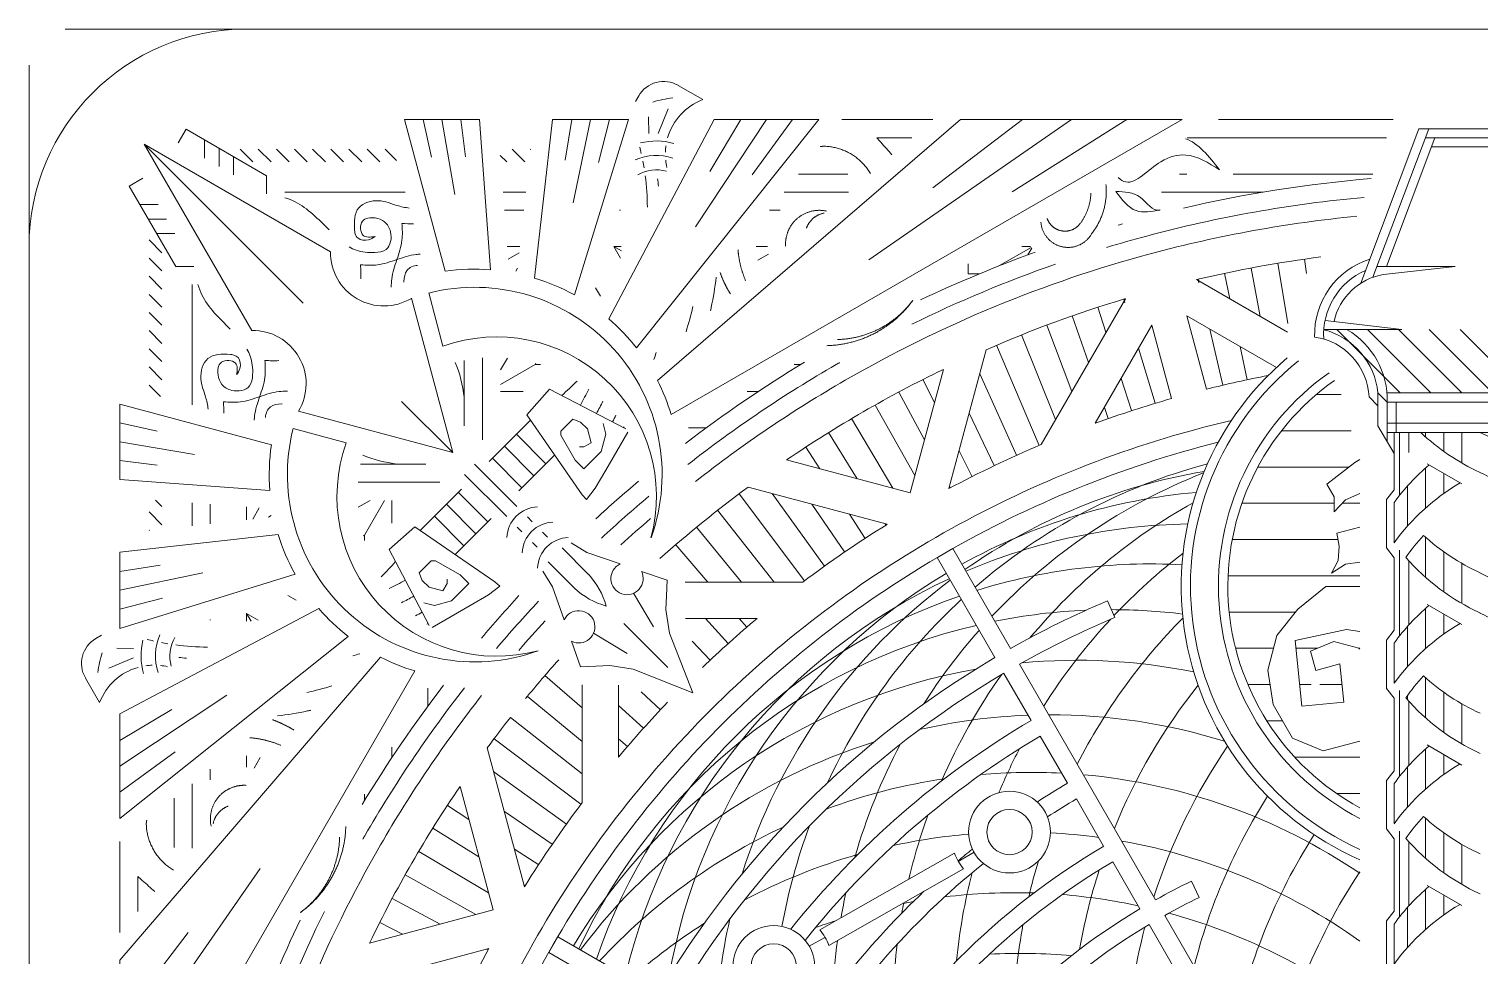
# Model space of a CAD drawing. Header units: inches. Extents: x -51 to 152, y -16 to 48.
# Drawn here: x -0.25 to 1, y 1.701 to 2.5 of the extents above; entities that cross this region are included whole.
import ezdxf

# ---------------------------------------------------------------- set-up
doc = ezdxf.new("R2010")
doc.units = ezdxf.units.IN
doc.header["$MEASUREMENT"] = 0
doc.layers.add('NOPLOT', color=40, linetype='Continuous', lineweight=5)

# ---------------------------------------------------------------- blocks, each defined once
blk = doc.blocks.new('BG')
at = {"layer": 'NOPLOT'}
for p, q in [((-2.5212, 2.375), (-2.5636, 2.375)), ((-2.229, 2.375), (-2.2354, 2.375)), ((-2.0688, 2.375), (-2.1891, 2.375)), ((-2.7984, 2.3594), (-2.8181, 2.3594)), ((-2.5206, 2.3594), (-2.576, 2.3594)), ((-2.1634, 2.3594), (-2.2508, 2.3594)), ((-2.8001, 2.3438), (-2.8169, 2.3438)), ((-2.717, 2.3438), (-2.7178, 2.3438)), ((-2.5795, 2.3438), (-2.5885, 2.3438)), ((-2.8146, 2.3125), (-2.8036, 2.3125)), ((-2.8138, 2.3016), (-2.8043, 2.3071)), ((-2.717, 2.3025), (-2.7228, 2.3125)), ((-2.7228, 2.3125), (-2.7163, 2.3125)), ((-2.7162, 2.3087), (-2.7228, 2.3125)), ((-2.6001, 2.3125), (-2.5903, 2.3125)), ((-2.5986, 2.3009), (-2.5895, 2.3061)), ((-2.3903, 2.2961), (-2.3632, 2.3118)), ((-2.3638, 2.3125), (-2.3712, 2.3125)), ((-2.366, 2.3054), (-2.3627, 2.3112)), ((-2.1277, 2.3017), (-2.1259, 2.2894)), ((-2.8058, 2.2938), (-2.8071, 2.2914)), ((-2.4173, 2.2975), (-2.4173, 2.2891)), ((-2.4078, 2.2891), (-2.4173, 2.2891)), ((-2.1966, 2.2895), (-2.1919, 2.2674)), ((-2.1737, 2.294), (-2.1658, 2.2523)), ((-2.1507, 2.2981), (-2.1421, 2.2462)), ((-2.7384, 2.277), (-2.7343, 2.2699)), ((-2.2207, 2.284), (-2.1423, 2.2388)), ((-2.2193, 2.2844), (-2.2186, 2.2813)), ((-2.282, 2.2676), (-2.3546, 2.1419)), ((-2.2834, 2.2672), (-2.2825, 2.2641)), ((-2.3278, 2.2528), (-2.3137, 2.2127)), ((-2.3057, 2.2602), (-2.2987, 2.2388)), ((-2.2121, 2.1897), (-2.229, 2.2527)), ((-2.229, 2.2527), (-2.1519, 2.2082)), ((-2.3497, 2.2448), (-2.3282, 2.1876)), ((-2.2592, 2.2447), (-2.3079, 2.1603)), ((-2.2423, 2.1816), (-2.2592, 2.2447)), ((-2.2092, 2.2413), (-2.1979, 2.1931)), ((-2.393, 2.2275), (-2.3563, 2.1412)), ((-2.3715, 2.2364), (-2.3422, 2.1634)), ((-2.1832, 2.2263), (-2.1772, 2.1977)), ((-2.8203, 2.2062), (-2.8143, 2.2164)), ((-2.434, 2.1039), (-2.4019, 2.2236)), ((-2.2706, 2.2249), (-2.2563, 2.1775)), ((-2.7905, 2.2109), (-2.8203, 2.1937)), ((-2.7905, 2.2109), (-2.7898, 2.2121)), ((-2.7858, 2.2109), (-2.7905, 2.2109)), ((-2.5672, 2.2109), (-2.5615, 2.2109)), ((-2.4674, 2.1002), (-2.4388, 2.2066)), ((-2.4075, 2.2028), (-2.3757, 2.1327)), ((-2.4565, 2.1979), (-2.4465, 2.1782)), ((-2.2857, 2.1988), (-2.2766, 2.1711)), ((-2.8007, 2.1875), (-2.8203, 2.1875)), ((-2.6078, 2.1875), (-2.5984, 2.1875)), ((-2.4976, 2.1759), (-2.4634, 2.1151)), ((-2.4772, 2.1871), (-2.4551, 2.1459)), ((-2.5178, 2.1643), (-2.4822, 2.1042)), ((-2.4166, 2.1688), (-2.395, 2.1237)), ((-2.3001, 2.1738), (-2.2968, 2.1643)), ((-2.6431, 2.1563), (-2.6585, 2.1563)), ((-2.5378, 2.1522), (-2.5131, 2.1124)), ((-2.3068, 2.1607), (-2.3071, 2.1616)), ((-2.5574, 2.1396), (-2.5453, 2.1211)), ((-2.4674, 2.1002), (-2.5738, 2.1287)), ((-2.4253, 2.1364), (-2.414, 2.1141)), ((-2.1084, 2.1078), (-2.0844, 2.1264)), ((-2.0844, 2.1264), (-2.08, 2.1289)), ((-2.4873, 2.0732), (-2.607, 2.1052)), ((-2.4336, 2.1055), (-2.433, 2.1045)), ((-2.102, 2.0967), (-2.1084, 2.1078)), ((-3.0859, 2.0916), (-3.0859, 2.0719)), ((-3.0703, 2.0904), (-3.0703, 2.0736)), ((-3.039, 2.0881), (-3.039, 2.0771)), ((-2.9327, 2.0937), (-2.9429, 2.0878)), ((-2.9374, 2.0639), (-2.9202, 2.0937)), ((-2.914, 2.0742), (-2.914, 2.0937)), ((-2.6148, 2.0994), (-2.5584, 2.0245)), ((-2.5862, 2.0997), (-2.5413, 2.0371)), ((-2.5521, 2.0905), (-2.5239, 2.0493)), ((-2.102, 2.0838), (-2.102, 2.0967)), ((-2.0924, 2.0943), (-2.102, 2.0838)), ((-2.08, 2.0998), (-2.0924, 2.0943)), ((-3.0281, 2.0873), (-3.0336, 2.0777)), ((-3.0203, 2.0792), (-3.0179, 2.0806)), ((-2.6333, 2.0852), (-2.5846, 2.0234)), ((-2.5197, 2.0819), (-2.5061, 2.0609)), ((-2.9374, 2.0639), (-2.9386, 2.0633)), ((-2.9374, 2.0593), (-2.9374, 2.0639)), ((-2.6514, 2.0706), (-2.6126, 2.0234)), ((-2.4889, 2.0736), (-2.4883, 2.0726)), ((-2.0997, 2.0654), (-2.08, 2.0707)), ((-2.0978, 2.0544), (-2.0997, 2.0654)), ((-2.6693, 2.0556), (-2.6416, 2.0234)), ((-2.0988, 2.0421), (-2.0978, 2.0544)), ((-2.1045, 2.0311), (-2.0988, 2.0421)), ((-2.0923, 2.0389), (-2.1045, 2.0311)), ((-2.08, 2.0404), (-2.0923, 2.0389)), ((-2.6612, 2.0234), (-2.5599, 2.0234)), ((-2.1334, 2), (-2.1093, 2.0195)), ((-2.1093, 2.0195), (-2.08, 2.0195)), ((-3.0035, 2.0118), (-2.9964, 2.0078)), ((-2.1515, 1.9772), (-2.1334, 2)), ((-3.0703, 1.9912), (-3.0703, 1.9905)), ((-3.029, 1.9905), (-3.039, 1.9963)), ((-3.039, 1.9963), (-3.039, 1.9898)), ((-3.0352, 1.9897), (-3.039, 1.9963)), ((-2.661, 1.9921), (-2.5992, 1.9921)), ((-2.6436, 1.9921), (-2.6241, 1.9704)), ((-2.6147, 1.9921), (-2.6082, 1.9845)), ((-2.6001, 1.9914), (-2.6007, 1.9921)), ((-2.1594, 1.9474), (-2.1515, 1.9772)), ((-2.0914, 1.9824), (-2.1358, 1.973)), ((-2.08, 1.9808), (-2.0914, 1.9824)), ((-2.6553, 1.9725), (-2.6398, 1.9561)), ((-2.1358, 1.973), (-2.13, 1.9163)), ((-2.1224, 1.9638), (-2.1023, 1.9722)), ((-2.1179, 1.9473), (-2.1224, 1.9638)), ((-2.1224, 1.9638), (-2.1224, 1.9638)), ((-2.1023, 1.9722), (-2.081, 1.9665)), ((-2.081, 1.9665), (-2.08, 1.9655)), ((-2.0972, 1.9528), (-2.1179, 1.9473)), ((-2.0938, 1.92), (-2.0972, 1.9528)), ((-2.7821, 1.9428), (-2.7499, 1.9151)), ((-2.1548, 1.918), (-2.1594, 1.9474)), ((-2.1179, 1.9473), (-2.1179, 1.9473)), ((-2.1179, 1.9473), (-2.1179, 1.9473)), ((-2.1179, 1.9473), (-2.1179, 1.9473)), ((-2.8828, 1.932), (-2.8828, 1.9166)), ((-2.7499, 1.9347), (-2.7499, 1.8334)), ((-2.7187, 1.9345), (-2.7187, 1.8726)), ((-2.699, 1.9288), (-2.6826, 1.9133)), ((-2.7971, 1.9249), (-2.7499, 1.8861)), ((-2.7187, 1.9171), (-2.697, 1.8976)), ((-2.1379, 1.8889), (-2.1548, 1.918)), ((-2.13, 1.9163), (-2.0938, 1.92)), ((-2.8117, 1.9067), (-2.7499, 1.8581)), ((-2.8259, 1.8882), (-2.751, 1.8319)), ((-2.7187, 1.8882), (-2.711, 1.8817)), ((-2.1117, 1.8778), (-2.1379, 1.8889)), ((-2.914, 1.8812), (-2.914, 1.8719)), ((-2.7997, 1.7608), (-2.8317, 1.8805)), ((-2.08, 1.8862), (-2.1117, 1.8778)), ((-2.08, 1.8862), (-2.08, 1.8862)), ((-3.039, 1.8736), (-3.039, 1.8638)), ((-3.0274, 1.8721), (-3.0326, 1.863)), ((-2.7179, 1.8736), (-2.7187, 1.8742)), ((-3.0703, 1.862), (-3.0703, 1.853)), ((-2.8262, 1.8597), (-2.7636, 1.8148)), ((-3.0859, 1.8495), (-3.0859, 1.7941)), ((-2.9374, 1.8406), (-2.9374, 1.835)), ((-2.8267, 1.7408), (-2.8552, 1.8473)), ((-3.1015, 1.8371), (-3.1015, 1.7947)), ((-2.8661, 1.8309), (-2.8476, 1.8188)), ((-2.817, 1.8256), (-2.7758, 1.7974)), ((-2.8787, 1.8113), (-2.8389, 1.7865)), ((-2.8908, 1.7913), (-2.8307, 1.7557)), ((-2.8084, 1.7932), (-2.7874, 1.7796)), ((-2.9024, 1.7711), (-2.8416, 1.7369)), ((-2.9137, 1.7507), (-2.8724, 1.7286)), ((-2.8001, 1.7624), (-2.7991, 1.7617)), ((-2.8267, 1.7408), (-2.9332, 1.7123)), ((-2.9244, 1.73), (-2.9047, 1.72)), ((-2.8304, 1.7075), (-2.9501, 1.6754)), ((-2.832, 1.7071), (-2.831, 1.7065))]:
    blk.add_line(p, q, dxfattribs=at)
at = {"layer": 'NOPLOT', "linetype": 'Continuous'}
for p, q in [((-2.0961, 2.185), (-2.1176, 2.185)), ((-2.0876, 2.1538), (-2.1475, 2.1538)), ((-2.0894, 2.1225), (-2.1679, 2.1225)), ((-2.102, 2.0913), (-2.1816, 2.0913)), ((-2.08, 2.0913), (-2.0952, 2.0913)), ((-2.0988, 2.06), (-2.19, 2.06)), ((-2.08, 2.0288), (-2.1935, 2.0288)), ((-2.1354, 1.9975), (-2.1926, 1.9975)), ((-2.1544, 1.9663), (-2.187, 1.9663)), ((-2.1164, 1.9663), (-2.1351, 1.9663)), ((-2.08, 1.9663), (-2.0808, 1.9663)), ((-2.1575, 1.935), (-2.1765, 1.935)), ((-2.1219, 1.935), (-2.1319, 1.935)), ((-2.0953, 1.935), (-2.1146, 1.935)), ((-2.1465, 1.9038), (-2.1601, 1.9038)), ((-2.08, 1.8725), (-2.1361, 1.8725)), ((-2.08, 1.8413), (-2.1002, 1.8413))]:
    blk.add_line(p, q, dxfattribs=at)
at = {"layer": 'NOPLOT'}
for centre, radius, start, end in [((-1.9765, 1.25), 1.125, 94.7817, 103.1267), ((-1.9765, 1.25), 1.1094, 95.1656, 105), ((-1.9765, 1.25), 1.0938, 95.5618, 105), ((-1.9765, 1.25), 1.125, 105.8851, 106.0781), ((-1.9765, 1.25), 1.1094, 105, 106.8623), ((-1.9765, 1.25), 1.0938, 105, 120), ((-1.9765, 1.25), 1.125, 109.9122, 115.3727), ((-1.9765, 1.25), 1.0625, 97.4075, 103.289), ((-1.9765, 1.25), 1.1094, 109.2448, 116.1878), ((-1.9765, 1.25), 1.0625, 106.711, 113.6028), ((-1.9765, 1.25), 1.125, 121.1418, 127.4739), ((-1.9765, 2.0198), 0.2574, 130.1532, 246.2933), ((-1.9765, 2.0198), 0.2494, 128.856, 245.4791), ((-1.9765, 1.25), 1.1094, 120, 127.9549), ((-1.9765, 1.25), 1.1094, 119.8241, 120), ((-1.9765, 1.25), 1.0625, 115.7931, 120), ((-1.9765, 1.25), 0.9687, 100.8597, 104.0758), ((-1.9765, 2.0198), 0.2253, 125.239, 242.6457), ((-1.9765, 1.25), 1.0938, 120, 128.1518), ((-1.9765, 2.0198), 0.2172, 125.2882, 241.5423), ((-1.9765, 1.25), 0.9687, 105.9242, 110.0039), ((-1.9765, 1.25), 1.0625, 120, 124.2069), ((-1.9765, 1.25), 0.9375, 103.205, 105), ((-1.9765, 1.25), 0.9375, 105, 120), ((-1.9765, 1.25), 0.9219, 104.1658, 120), ((-1.9765, 1.25), 0.9687, 112.9725, 118.1803), ((-2.0802, 1.6369), 0.5057, 105.035, 130.9291), ((-2.1298, 1.6201), 0.5057, 99.6104, 125.0461), ((-2.0288, 1.6472), 0.5057, 111.577, 136.7217), ((-1.9765, 1.25), 1.125, 130.1208, 132.613), ((-1.9765, 1.25), 1.0625, 126.3972, 131.6745), ((-2.1768, 1.5969), 0.5057, 95.0068, 119.1147), ((-1.9765, 1.25), 1.1094, 130.1987, 133.0184), ((-1.9765, 1.6506), 0.5057, 119.2673, 140.0482), ((-1.9765, 1.25), 1.0938, 130.7901, 132.5851), ((-1.9765, 1.25), 0.9687, 121.8197, 127.0275), ((-2.2204, 1.5678), 0.5057, 90.8995, 113.1739), ((-1.9765, 1.25), 0.9375, 120, 135), ((-1.9765, 1.25), 0.9219, 120, 135), ((-2.2598, 1.5333), 0.5057, 86.9979, 107.2619), ((-1.9242, 1.6472), 0.5057, 127.5504, 136.6374), ((-2.2204, 1.5678), 0.5057, 114.9539, 166.7217), ((-2.1768, 1.5969), 0.5057, 120.8853, 170.0482), ((-2.1298, 1.6201), 0.5057, 126.8262, 162.5482), ((-1.9765, 1.25), 1.125, 137.387, 139.8792), ((-1.9765, 1.25), 1.1094, 136.9816, 139.8013), ((-2.2598, 1.5333), 0.5057, 109.0709, 160.9291), ((-2.0802, 1.6369), 0.5057, 132.7381, 155.0482), ((-1.9765, 1.25), 1.0937, 137.4149, 139.2099), ((-1.9765, 1.25), 0.9687, 129.9961, 133.7446), ((-2.2943, 1.4939), 0.5057, 92.4518, 101.4203), ((-1.9242, 1.6472), 0.5057, 137.098, 147.8287), ((-1.8728, 1.6369), 0.5057, 135.3373, 153.007), ((-2.2943, 1.4939), 0.5057, 83.0137, 89.9704), ((-2.2943, 1.4939), 0.5057, 103.2783, 155.0461), ((-2.0288, 1.6472), 0.5057, 138.5797, 147.5482), ((-1.9765, 1.25), 1.0625, 138.3255, 140.7007), ((-2.3234, 1.4503), 0.5057, 78.5548, 95.402), ((-2.3234, 1.4503), 0.5057, 99.9518, 149.1147), ((-1.9765, 1.6506), 0.5057, 144.598, 156.5442), ((-1.9765, 1.25), 1.125, 142.5261, 148.8582), ((-1.9765, 1.25), 1.1094, 142.0451, 150), ((-1.9765, 1.25), 1.0937, 141.8482, 150), ((-1.8232, 1.6201), 0.5057, 141.5737, 157.8117), ((-1.9765, 1.25), 0.9375, 135, 150), ((-1.9765, 1.25), 0.9687, 136.2554, 140.0039), ((-1.9765, 1.25), 1.0625, 141.8213, 143.6028), ((-1.9765, 1.25), 0.9219, 135, 150), ((-2.3466, 1.4033), 0.5057, 92.1713, 102.902), ((-2.3466, 1.4033), 0.5057, 72.7328, 90.1501), ((-2.3466, 1.4033), 0.5057, 107.4518, 143.1739), ((-2.0288, 1.6472), 0.5057, 152.098, 164.0442), ((-1.9242, 1.6472), 0.5057, 152.6213, 157.3569), ((-1.7762, 1.5969), 0.5057, 145.6917, 162.1166), ((-2.3635, 1.3537), 0.5057, 98.4558, 110.402), ((-2.3635, 1.3537), 0.5057, 86.993, 94.8787), ((-2.3635, 1.3537), 0.5057, 55.9067, 84.8554), ((-1.9765, 1.25), 1.0625, 145.7931, 150), ((-1.7326, 1.5678), 0.5057, 147.5922, 165.7642), ((-1.9765, 1.25), 0.9687, 142.9725, 148.1803), ((-2.0802, 1.6369), 0.5057, 159.598, 169.7999), ((-1.9765, 1.6506), 0.5057, 160.1213, 166.6371), ((-1.9765, 1.25), 1.1094, 150, 150.1759), ((-2.3635, 1.3537), 0.5057, 114.9518, 137.2619), ((-2.3737, 1.3023), 0.5057, 94.9081, 102.3787), ((-2.3737, 1.3023), 0.5057, 82.1883, 86.9391), ((-2.3737, 1.3023), 0.5057, 54.496, 79.9116), ((-1.6932, 1.5333), 0.5057, 147.4094, 168.5718), ((-1.9765, 1.25), 1.0937, 150, 165), ((-2.3737, 1.3023), 0.5057, 105.9558, 117.902), ((-1.9765, 1.25), 1.0625, 150, 154.2069), ((-1.8728, 1.6369), 0.5057, 163.2026, 166.8514), ((-1.8232, 1.6201), 0.5057, 162.1275, 170.1242), ((-1.9242, 1.6472), 0.5057, 165.6059, 174.3514), ((-1.6587, 1.4939), 0.5057, 146.4302, 170.3541), ((-2.0288, 1.6472), 0.5057, 167.6213, 170.0963), ((-2.3771, 1.25), 0.5057, 88.1486, 96.8941), ((-2.3771, 1.25), 0.5057, 77.8834, 85.3725), ((-1.9765, 1.25), 1.1094, 153.8122, 160.7552), ((-1.9765, 1.6506), 0.5057, 169.0147, 170.0246), ((-2.3771, 1.25), 0.5057, 99.9754, 101.0597), ((-2.3771, 1.25), 0.5057, 54.0176, 74.805), ((-1.9765, 1.25), 1.125, 154.6273, 160.0878), ((-2.3737, 1.3023), 0.5057, 122.4518, 131.4203), ((-2.1298, 1.6201), 0.5057, 167.098, 177.8287), ((-2.3771, 1.25), 0.5057, 107.7865, 109.8787), ((-1.8728, 1.6369), 0.5057, 169.6275, 177.6242), ((-1.7762, 1.5969), 0.5057, 165.195, 190.3569), ((-1.9765, 1.25), 0.9375, 150, 165), ((-2.0288, 1.6472), 0.5057, 172.3576, 177.5246), ((-1.9765, 1.25), 0.9687, 151.8197, 157.0275), ((-1.9765, 1.25), 0.9219, 150, 165), ((-1.9765, 1.6506), 0.5057, 173.1059, 181.8514), ((-2.3737, 1.1977), 0.5057, 84.8758, 92.8725)]:
    blk.add_arc(centre, radius, start, end, dxfattribs=at)
blk = doc.blocks.new('CornerPrint')
at = {"layer": 'NOPLOT'}
blk.add_open_spline([(-0.2253, 2.4219), (-0.1718, 2.4219), (-0.1218, 2.4219), (-0.0747, 2.4219)], degree=3, dxfattribs=at)
blk = doc.blocks.new('OtherCornerPrint')
at = {"layer": 'NOPLOT'}
for p, q in [((-0.6907, 2.4514), (-0.6695, 2.4392)), ((-0.7275, 2.4375), (-0.7247, 2.4423)), ((-0.6993, 2.4312), (-0.708, 2.4099)), ((-1.1147, 2.4136), (-1.1214, 2.4019)), ((-1.0453, 2.3735), (-1.1147, 2.4136)), ((-0.9034, 2.3895), (-0.9105, 2.4219)), ((-0.8943, 2.4219), (-0.8833, 2.3574)), ((-0.8741, 2.3897), (-0.8781, 2.4219)), ((-0.7824, 2.4219), (-0.788, 2.3869)), ((-0.7813, 2.3503), (-0.7663, 2.4219)), ((-0.7499, 2.4219), (-0.7594, 2.3851)), ((-0.7164, 2.4243), (-0.716, 2.4099)), ((-0.6147, 2.4219), (-0.6758, 2.3295)), ((-0.6636, 2.3771), (-0.6369, 2.4219)), ((-0.627, 2.3742), (-0.5922, 2.4219)), ((-0.352, 2.4219), (-0.5265, 2.301)), ((-0.394, 2.4219), (-0.4714, 2.363)), ((-0.3043, 2.4219), (-0.4029, 2.3598)), ((-1.1508, 2.4008), (-0.9902, 2.3081)), ((-1.1508, 2.4008), (-1.0581, 2.2402)), ((-1.1508, 2.4008), (-1.0137, 2.2637)), ((-1.0987, 2.3888), (-1.0987, 2.4044)), ((-1.0862, 2.3815), (-1.0862, 2.3971)), ((-1.0738, 2.3744), (-1.0738, 2.39)), ((-1.0682, 2.3965), (-1.0572, 2.3855)), ((-1.0526, 2.3965), (-1.0415, 2.3855)), ((-1.0369, 2.3965), (-1.0259, 2.3855)), ((-1.0213, 2.3965), (-1.0103, 2.3855)), ((-1.0057, 2.3965), (-0.9947, 2.3855)), ((-0.9901, 2.3965), (-0.979, 2.3855)), ((-0.9744, 2.3965), (-0.9634, 2.3855)), ((-0.9588, 2.3965), (-0.9478, 2.3855)), ((-0.9432, 2.3965), (-0.9334, 2.3867)), ((-0.844, 2.3911), (-0.8384, 2.3855)), ((-0.8338, 2.3965), (-0.8228, 2.3855)), ((-0.8182, 2.3965), (-0.8177, 2.3961)), ((-1.1636, 2.3647), (-1.1519, 2.3714)), ((-1.1235, 2.2953), (-1.1636, 2.3647)), ((-1.0453, 2.358), (-1.0453, 2.3735)), ((-1.1388, 2.3487), (-1.1544, 2.3487)), ((-1.1315, 2.3362), (-1.1471, 2.3362)), ((-1.1465, 2.3182), (-1.1355, 2.3072)), ((-1.1244, 2.3238), (-1.14, 2.3238)), ((-1.1465, 2.3026), (-1.1355, 2.2915)), ((-1.108, 2.2953), (-1.1235, 2.2953)), ((-1.1465, 2.2869), (-1.1355, 2.2759)), ((-1.1465, 2.2713), (-1.1355, 2.2603)), ((-0.9206, 2.2679), (-0.885, 2.135)), ((-0.8934, 2.2267), (-0.9057, 2.2725)), ((-1.1465, 2.2557), (-1.1355, 2.2447)), ((-1.1465, 2.2401), (-1.1355, 2.229)), ((-1.1465, 2.2244), (-1.1355, 2.2134)), ((-1.1465, 2.2088), (-1.1355, 2.1978)), ((-1.1465, 2.1932), (-1.1367, 2.1834)), ((-0.821, 2.1675), (-0.8015, 2.1897)), ((-0.8015, 2.1897), (-0.7359, 2.1553)), ((-0.885, 2.135), (-0.9291, 2.1791)), ((-1.0179, 2.1706), (-0.885, 2.135)), ((-0.8179, 2.1629), (-0.8535, 2.1273)), ((-0.7736, 2.0986), (-0.821, 2.1675)), ((-0.7918, 2.1535), (-0.7814, 2.1639)), ((-0.7814, 2.1639), (-0.7748, 2.1612)), ((-1.1395, 2.1534), (-1.1719, 2.1605)), ((-0.9767, 2.1434), (-1.0225, 2.1557)), ((-0.8047, 2.1253), (-0.8301, 2.1507)), ((-0.7918, 2.1499), (-0.7918, 2.1535)), ((-0.7748, 2.1612), (-0.769, 2.1554)), ((-0.769, 2.1554), (-0.7658, 2.1434)), ((-0.7531, 2.1508), (-0.7571, 2.136)), ((-0.7555, 2.1599), (-0.7531, 2.1508)), ((-0.7342, 2.1526), (-0.7531, 2.1199)), ((-1.1719, 2.1443), (-1.1074, 2.1333)), ((-0.815, 2.115), (-0.8404, 2.1404)), ((-0.7795, 2.1285), (-0.7918, 2.1499)), ((-0.7721, 2.1398), (-0.7758, 2.1398)), ((-0.7658, 2.1434), (-0.7721, 2.1398)), ((-1.1397, 2.1241), (-1.1719, 2.1281)), ((-0.8253, 2.1047), (-0.8507, 2.1301)), ((-0.7972, 2.1328), (-0.8281, 2.1019)), ((-0.772, 2.121), (-0.7795, 2.1285)), ((-0.7571, 2.136), (-0.772, 2.121)), ((-0.8385, 2.0798), (-0.8749, 2.1161)), ((-0.8298, 2.0885), (-0.8661, 2.1249)), ((-0.7531, 2.1199), (-0.7624, 2.1042)), ((-0.9129, 2.0679), (-0.8773, 2.1035)), ((-0.8547, 2.0753), (-0.8801, 2.1007)), ((-0.7624, 2.1042), (-0.7698, 2.0945)), ((-1.1411, 2.094), (-1.1355, 2.0884)), ((-0.865, 2.065), (-0.8904, 2.0904)), ((-0.7698, 2.0945), (-0.7736, 2.0986)), ((-1.1465, 2.0838), (-1.1355, 2.0728)), ((-0.8753, 2.0547), (-0.9007, 2.0801)), ((-0.8828, 2.0472), (-0.8519, 2.0781)), ((-0.8207, 2.0795), (-0.8166, 2.0754)), ((-1.1465, 2.0682), (-1.1461, 2.0677)), ((-0.9175, 2.071), (-0.9397, 2.0515)), ((-0.8486, 2.0236), (-0.9175, 2.071)), ((-0.8295, 2.0707), (-0.8254, 2.0666)), ((-0.8075, 2.0663), (-0.8034, 2.0622)), ((-0.9397, 2.0515), (-0.9053, 1.9859)), ((-0.8163, 2.0575), (-0.8122, 2.0534)), ((-0.7682, 2.0301), (-0.7908, 2.0528)), ((-0.7829, 2.0573), (-0.7694, 2.0489)), ((-1.1719, 2.0324), (-1.1369, 2.038)), ((-0.9035, 2.0418), (-0.9139, 2.0314)), ((-0.8999, 2.0418), (-0.9035, 2.0418)), ((-0.8785, 2.0295), (-0.8999, 2.0418)), ((-0.7801, 2.0182), (-0.8028, 2.0408)), ((-0.7694, 2.0489), (-0.7408, 2.039)), ((-1.1003, 2.0313), (-1.1719, 2.0163)), ((-0.9139, 2.0314), (-0.9112, 2.0248)), ((-0.8898, 2.0221), (-0.8898, 2.0258)), ((-0.871, 2.022), (-0.8785, 2.0295)), ((-0.8073, 2.0329), (-0.7989, 2.0194)), ((-0.7224, 2.0326), (-0.7003, 2.025)), ((-0.9112, 2.0248), (-0.9054, 2.019)), ((-0.9054, 2.019), (-0.8934, 2.0158)), ((-0.8934, 2.0158), (-0.8898, 2.0221)), ((-0.886, 2.0071), (-0.871, 2.022)), ((-0.8542, 2.0124), (-0.8445, 2.0198)), ((-0.8445, 2.0198), (-0.8486, 2.0236)), ((-0.7989, 2.0194), (-0.789, 1.9908)), ((-0.7003, 2.025), (-0.7008, 2.0116)), ((-1.1719, 1.9999), (-1.1351, 2.0094)), ((-0.9099, 2.0055), (-0.9008, 2.0031)), ((-0.9026, 1.9842), (-0.8699, 2.0031)), ((-0.9008, 2.0031), (-0.886, 2.0071)), ((-0.8699, 2.0031), (-0.8542, 2.0124)), ((-0.7008, 2.0116), (-0.7015, 1.9997)), ((-0.7377, 1.9877), (-0.6997, 1.9497)), ((-0.7015, 1.9997), (-0.6983, 1.9794)), ((-1.1875, 1.9775), (-1.1923, 1.9747)), ((-0.6983, 1.9794), (-0.678, 1.928)), ((-1.1743, 1.9664), (-1.1599, 1.966)), ((-0.7826, 1.9724), (-0.775, 1.9503)), ((-1.1812, 1.9493), (-1.1599, 1.958)), ((-0.775, 1.9503), (-0.7616, 1.9508)), ((-0.7616, 1.9508), (-0.7497, 1.9515)), ((-0.7497, 1.9515), (-0.7294, 1.9483)), ((-1.2014, 1.9407), (-1.1892, 1.9195)), ((-0.7294, 1.9483), (-0.678, 1.928)), ((-1.1719, 1.8647), (-1.0795, 1.9258)), ((-1.1271, 1.9136), (-1.1719, 1.8869)), ((-1.1242, 1.877), (-1.1719, 1.8422)), ((-1.1719, 1.602), (-1.051, 1.7765)), ((-1.1719, 1.644), (-1.113, 1.7214))]:
    blk.add_line(p, q, dxfattribs=at)
for points in [[(-0.9266, 2.4219), (-0.8916, 2.2912, -0.055772), (-0.8523, 2.2925), (-0.8619, 2.4219), (-0.9266, 2.4219)], [(-0.7991, 2.4219), (-0.8145, 2.2854, -0.052881), (-0.7801, 2.2708), (-0.7335, 2.4219), (-0.7991, 2.4219)], [(-0.6598, 2.4219), (-0.7505, 2.2502, -0.049074), (-0.7266, 2.2251), (-0.5697, 2.4219), (-0.6598, 2.4219)], [(-0.4475, 2.4219), (-0.7087, 2.1971, -0.044906), (-0.6968, 2.1677), (-0.2565, 2.4219), (-0.4475, 2.4219)]]:
    blk.add_lwpolyline(points, format="xyb", dxfattribs=at)
for points in [[(-0.926, 2.3594), (-1.0297, 2.3594)], [(-1.1094, 2.176), (-1.1094, 2.2797)], [(-0.875, 2.2143), (-0.875, 2.1581)], [(-0.8594, 2.146), (-0.8594, 2.2165)], [(-0.9643, 2.125), (-0.9081, 2.125)], [(-0.9665, 2.1094), (-0.896, 2.1094)]]:
    blk.add_lwpolyline(points, dxfattribs=at)
for points in [[(-1.0425, 2.1023), (-1.1719, 2.1119), (-1.1719, 2.1766), (-1.0412, 2.1416, 0.055772)], [(-1.0208, 2.0301), (-1.1719, 1.9835), (-1.1719, 2.0491), (-1.0354, 2.0645, 0.052881)], [(-0.9751, 1.9766), (-1.1719, 1.8197), (-1.1719, 1.9098), (-1.0002, 2.0005, 0.049074)], [(-0.9177, 1.9468), (-1.1719, 1.5065), (-1.1719, 1.6975), (-0.9471, 1.9587, 0.044906)]]:
    blk.add_lwpolyline(points, format="xyb", close=True, dxfattribs=at)
for centre, radius, start, end in [((-0.7032, 2.4299), 0.0249, 60, 150), ((-0.687, 2.3567), 0.0843, 95.7577, 107.576), ((-0.6516, 2.3923), 0.0502, 110.8909, 164.0537), ((-0.7097, 2.3474), 0.0561, 74.4002, 104.0211), ((-0.7097, 2.3474), 0.0437, 70.9201, 114.4329), ((-0.9305, 2.3455), 0.2132, 12.7772, 14.2938), ((-0.6516, 2.3923), 0.0502, 171.8272, 178.2885), ((-0.7097, 2.3474), 0.0313, 73.7022, 120.4776), ((-0.9305, 2.3455), 0.2132, 9.419, 10.9455), ((-0.6516, 2.3923), 0.0502, 186.2569, 193.272), ((-0.9305, 2.3455), 0.2132, 0.2269, 7.5633), ((-1.0586, 2.3274), 0.3528, 6.0267, 7.0957), ((-0.9443, 2.3072), 0.0459, 178.9129, 301.0871), ((-0.866, 2.116), 0.1614, 340.2391, 104.2079), ((-1.0572, 2.1943), 0.0459, 328.9129, 91.0871), ((-0.8471, 2.0971), 0.1376, 345, 109.6526), ((-1.0309, 2.3214), 0.3365, 341.5897, 342.6623), ((-0.9305, 2.3455), 0.2132, 310.8389, 315.7108), ((-1.0281, 2.3166), 0.2896, 330.911, 334.0108), ((-1.0281, 2.3166), 0.3052, 330.9848, 333.2516), ((-1.0586, 2.3274), 0.3528, 331.9211, 332.9722), ((-0.866, 2.116), 0.1614, 165.7921, 289.7609), ((-1.0309, 2.3214), 0.3365, 330.6017, 330.8001), ((-0.8471, 2.0971), 0.1376, 160.3474, 285), ((-0.8106, 2.0606), 0.0277, 92.5878, 135), ((-0.8106, 2.0606), 0.0277, 135, 177.4122), ((-0.7974, 2.0474), 0.0277, 92.5878, 135), ((-0.7974, 2.0474), 0.0277, 135, 177.4122), ((-0.7842, 2.0342), 0.0277, 135, 177.4122), ((-0.7842, 2.0342), 0.0277, 92.5878, 135), ((-1.0955, 2.1805), 0.2132, 314.2892, 319.1611), ((-0.7348, 2.0264), 0.0139, 115.3083, 26.4266), ((-1.0666, 2.2781), 0.2896, 295.9892, 299.089), ((-0.8169, 1.9846), 0.0667, 15.7614, 43.0107), ((-0.7346, 2.0669), 0.0667, 226.9893, 254.2386), ((-1.0666, 2.2781), 0.3052, 296.7484, 299.0152), ((-1.0774, 2.3086), 0.3528, 297.0278, 298.0789), ((-1.0714, 2.2809), 0.3365, 299.1999, 299.3983), ((-0.7764, 1.9848), 0.0139, 243.5734, 154.6917), ((-1.0974, 1.9597), 0.0437, 155.5671, 199.0799), ((-1.0974, 1.9597), 0.0313, 149.5224, 196.2978), ((-1.1799, 1.9532), 0.0249, 120, 210), ((-1.0974, 1.9597), 0.0561, 165.9789, 195.5998), ((-1.0955, 2.1805), 0.2132, 255.7062, 257.2228), ((-1.0955, 2.1805), 0.2132, 259.0545, 260.581), ((-1.0955, 2.1805), 0.2132, 262.4367, 269.7731), ((-1.1067, 1.937), 0.0843, 162.424, 174.2423), ((-1.1423, 1.9016), 0.0502, 91.7115, 98.1728), ((-1.1423, 1.9016), 0.0502, 76.728, 83.7431), ((-1.0774, 2.3086), 0.3528, 262.9043, 263.9733), ((-1.0714, 2.2809), 0.3365, 287.3377, 288.4103), ((-1.1423, 1.9016), 0.0502, 105.9463, 159.1091)]:
    blk.add_arc(centre, radius, start, end, dxfattribs=at)
for points in [[(-0.4715, 2.4219), (-0.4973, 2.4219), (-0.5234, 2.4219), (-0.5497, 2.4219)], [(-0.5196, 2.4062), (-0.5096, 2.4062), (-0.4996, 2.4062), (-0.4896, 2.4062)], [(-0.2244, 2.3787), (-0.2335, 2.3903), (-0.2427, 2.4019), (-0.2538, 2.4054)], [(-0.2524, 2.4062), (-0.1851, 2.4062), (-0.1187, 2.4062), (-0.0805, 2.4062)], [(-0.9188, 2.3322), (-0.922, 2.3321), (-0.9253, 2.3323), (-0.9287, 2.3325)], [(-0.9642, 2.2847), (-0.9639, 2.2887), (-0.9642, 2.2927), (-0.9644, 2.2968)], [(-0.6781, 2.2608), (-0.6798, 2.2535), (-0.6817, 2.2462), (-0.684, 2.239)], [(-1.0347, 2.2142), (-1.0387, 2.2139), (-1.0427, 2.2142), (-1.0468, 2.2144)], [(-0.875, 2.1826), (-0.8768, 2.193), (-0.8785, 2.2035), (-0.8828, 2.2125)], [(-1.0822, 2.1688), (-1.0821, 2.172), (-1.0823, 2.1753), (-1.0825, 2.1787)], [(-0.9326, 2.125), (-0.943, 2.1268), (-0.9535, 2.1285), (-0.9625, 2.1328)], [(-1.0108, 1.9281), (-1.0035, 1.9298), (-0.9962, 1.9317), (-0.989, 1.934)], [(-1.1719, 1.7215), (-1.1719, 1.7473), (-1.1719, 1.7734), (-1.1719, 1.7997)], [(-1.1562, 1.7696), (-1.1562, 1.7596), (-1.1562, 1.7496), (-1.1562, 1.7396)]]:
    blk.add_open_spline(points, degree=3, dxfattribs=at)
for points, knots in [([(-0.5066, 2.3917), (-0.5098, 2.3952), (-0.513, 2.3988), (-0.5162, 2.4024), (-0.5173, 2.4037), (-0.5185, 2.405), (-0.5196, 2.4062)], [11.81569345, 11.81569345, 11.81569345, 11.81569345, 11.83267022, 11.83267022, 11.83267022, 11.83880648, 11.83880648, 11.83880648, 11.83880648]), ([(-0.3117, 2.372), (-0.3096, 2.37), (-0.2989, 2.3632), (-0.2794, 2.3868), (-0.25, 2.3948), (-0.2339, 2.3846), (-0.2244, 2.3787)], [26.1590178, 26.1590178, 26.1590178, 26.1590178, 26.1696653, 26.2109794, 26.2371097, 26.2745494, 26.2745494, 26.2745494, 26.2745494]), ([(-1.0297, 2.3546), (-1.0266, 2.3536), (-1.012, 2.348), (-1.0008, 2.3361), (-0.9914, 2.3268)], [0.02228258, 0.02228258, 0.02228258, 0.02228258, 0.03195173, 0.0702077, 0.0702077, 0.0702077, 0.0702077]), ([(-0.9224, 2.3457), (-0.926, 2.3461), (-0.935, 2.348), (-0.9486, 2.3542), (-0.9701, 2.3479), (-0.97, 2.334), (-0.9695, 2.3264)], [0.06844219, 0.06844219, 0.06844219, 0.06844219, 0.08319344, 0.10508597, 0.13024577, 0.1577767, 0.1577767, 0.1577767, 0.1577767]), ([(-0.2758, 2.344), (-0.283, 2.3427), (-0.2987, 2.3399), (-0.3083, 2.3529), (-0.3136, 2.3599)], [0, 0, 0, 0, 0.02403412, 0.05236752, 0.05236752, 0.05236752, 0.05236752]), ([(-0.3136, 2.3599), (-0.3062, 2.3598), (-0.2919, 2.3595), (-0.2821, 2.3421), (-0.2756, 2.3441), (-0.2755, 2.3441)], [0.05236752, 0.05236752, 0.05236752, 0.05236752, 0.0776612, 0.10148444, 0.10187145, 0.10187145, 0.10187145, 0.10187145]), ([(-0.9741, 2.3123), (-0.9722, 2.3111), (-0.9655, 2.3079), (-0.9544, 2.3067), (-0.9392, 2.3088), (-0.9365, 2.3241), (-0.9428, 2.3344), (-0.9523, 2.3381), (-0.9655, 2.3368), (-0.9645, 2.3194), (-0.9558, 2.3206), (-0.9519, 2.3211)], [0.0924424, 0.0924424, 0.0924424, 0.0924424, 0.0991991, 0.1153804, 0.1254894, 0.1412017, 0.1512167, 0.1600027, 0.1712259, 0.1833416, 0.193606, 0.193606, 0.193606, 0.193606]), ([(-0.9331, 2.3013), (-0.935, 2.2957), (-0.9377, 2.288), (-0.9379, 2.2798), (-0.9379, 2.2774)], [0, 0, 0, 0, 0.01725375, 0.02444208, 0.02444208, 0.02444208, 0.02444208]), ([(-0.9331, 2.3013), (-0.9276, 2.3031), (-0.921, 2.3054), (-0.9142, 2.3059), (-0.913, 2.306)], [0, 0, 0, 0, 0.01725375, 0.02072954, 0.02072954, 0.02072954, 0.02072954]), ([(-0.9271, 2.2818), (-0.927, 2.282), (-0.9269, 2.2857), (-0.9258, 2.2932), (-0.9188, 2.296), (-0.9152, 2.2963)], [0.11491461, 0.11491461, 0.11491461, 0.11491461, 0.11538038, 0.12548942, 0.1356321, 0.1356321, 0.1356321, 0.1356321]), ([(-1.1046, 2.2797), (-1.1036, 2.2766), (-1.098, 2.262), (-1.0861, 2.2508), (-1.0768, 2.2414)], [0.02228258, 0.02228258, 0.02228258, 0.02228258, 0.03195173, 0.0702077, 0.0702077, 0.0702077, 0.0702077]), ([(-0.6629, 2.2571), (-0.6627, 2.2581), (-0.6625, 2.2591), (-0.6605, 2.2686), (-0.659, 2.2773), (-0.658, 2.286)], [33.35022942, 33.35022942, 33.35022942, 33.35022942, 33.35307473, 33.35307473, 33.37758592, 33.37758592, 33.37758592, 33.37758592]), ([(-1.0957, 2.1724), (-1.0961, 2.176), (-1.098, 2.185), (-1.1042, 2.1986), (-1.0979, 2.2201), (-1.084, 2.22), (-1.0764, 2.2195)], [0.06844219, 0.06844219, 0.06844219, 0.06844219, 0.08319344, 0.10508597, 0.13024577, 0.1577767, 0.1577767, 0.1577767, 0.1577767]), ([(-1.0623, 2.2241), (-1.0611, 2.2222), (-1.0579, 2.2155), (-1.0567, 2.2044), (-1.0588, 2.1892), (-1.0741, 2.1865), (-1.0844, 2.1928), (-1.0881, 2.2023), (-1.0868, 2.2155), (-1.0694, 2.2145), (-1.0706, 2.2058), (-1.0711, 2.2019)], [0.0924424, 0.0924424, 0.0924424, 0.0924424, 0.0991991, 0.1153804, 0.1254894, 0.1412017, 0.1512167, 0.1600027, 0.1712259, 0.1833416, 0.193606, 0.193606, 0.193606, 0.193606]), ([(-1.0513, 2.1831), (-1.0457, 2.185), (-1.038, 2.1877), (-1.0298, 2.1879), (-1.0274, 2.1879)], [0, 0, 0, 0, 0.01725375, 0.02444208, 0.02444208, 0.02444208, 0.02444208]), ([(-1.0513, 2.1831), (-1.0531, 2.1776), (-1.0554, 2.171), (-1.0559, 2.1642), (-1.056, 2.163)], [0, 0, 0, 0, 0.01725375, 0.02072954, 0.02072954, 0.02072954, 0.02072954]), ([(-1.0318, 2.1771), (-1.032, 2.177), (-1.0357, 2.1769), (-1.0432, 2.1758), (-1.046, 2.1688), (-1.0463, 2.1652)], [0.11491461, 0.11491461, 0.11491461, 0.11491461, 0.11538038, 0.12548942, 0.1356321, 0.1356321, 0.1356321, 0.1356321]), ([(-1.0071, 1.9129), (-1.0081, 1.9127), (-1.0091, 1.9125), (-1.0186, 1.9105), (-1.0273, 1.909), (-1.036, 1.908)], [33.35022942, 33.35022942, 33.35022942, 33.35022942, 33.35307473, 33.35307473, 33.37758592, 33.37758592, 33.37758592, 33.37758592]), ([(-1.1417, 1.7566), (-1.1452, 1.7598), (-1.1488, 1.763), (-1.1524, 1.7662), (-1.1537, 1.7673), (-1.155, 1.7685), (-1.1562, 1.7696)], [11.81569345, 11.81569345, 11.81569345, 11.81569345, 11.83267022, 11.83267022, 11.83267022, 11.83880648, 11.83880648, 11.83880648, 11.83880648])]:
    blk.add_open_spline(points, degree=3, knots=knots, dxfattribs=at)
for points, weights in [([(-0.5682, 2.3986), (-0.5672, 2.3988), (-0.5663, 2.3989), (-0.5653, 2.399)], [0.988536435357, 0.992247367633, 0.996068555848, 1]), ([(-0.5654, 2.399), (-0.5485, 2.3987), (-0.5339, 2.3902), (-0.5252, 2.3756)], [1, 0.912925920192, 0.909457104378, 0.989593552559]), ([(-0.3343, 2.3239), (-0.3252, 2.3357), (-0.3207, 2.3503), (-0.3222, 2.366)], [1, 0.908937480789, 0.862513017196, 0.860726609221]), ([(-0.3352, 2.3584), (-0.3356, 2.3487), (-0.3389, 2.3396), (-0.3447, 2.332)], [0.937790962674, 0.928082113187, 0.948818458963, 1]), ([(-0.5803, 2.3283), (-0.5779, 2.3351), (-0.5724, 2.34), (-0.565, 2.3414)], [0.981384049157, 0.864145481469, 0.834631949391, 0.892843452923]), ([(-0.6327, 2.2831), (-0.6363, 2.2917), (-0.6385, 2.3006), (-0.6392, 2.3097)], [0.898169712831, 0.904256226656, 0.918740247557, 0.941621775533]), ([(-0.6547, 2.2902), (-0.6524, 2.2838), (-0.6495, 2.2777), (-0.6458, 2.2718)], [0.977785297329, 0.960913483211, 0.947886793109, 0.938705227025]), ([(-0.5627, 2.2271), (-0.5324, 2.2279), (-0.5059, 2.2422), (-0.4885, 2.2663)], [0.951496209846, 0.90022561718, 0.916393547232, 1]), ([(-0.4885, 2.2663), (-0.5038, 2.2456), (-0.5268, 2.2331), (-0.5535, 2.2324)], [1, 0.904488910845, 0.874051500817, 0.908687769915]), ([(-1.0402, 1.9047), (-1.0338, 1.9024), (-1.0277, 1.8995), (-1.0218, 1.8958)], [0.977785297329, 0.960913483211, 0.947886793109, 0.938705227025]), ([(-1.0331, 1.8827), (-1.0417, 1.8863), (-1.0506, 1.8885), (-1.0597, 1.8892)], [0.898169712831, 0.904256226656, 0.918740247557, 0.941621775533]), ([(-1.0783, 1.8303), (-1.0851, 1.8279), (-1.09, 1.8224), (-1.0914, 1.815)], [0.981384049157, 0.864145481469, 0.834631949391, 0.892843452923]), ([(-1.1486, 1.8182), (-1.1488, 1.8172), (-1.1489, 1.8163), (-1.149, 1.8153)], [0.988536435357, 0.992247367633, 0.996068555848, 1]), ([(-1.149, 1.8154), (-1.1487, 1.7985), (-1.1402, 1.7839), (-1.1256, 1.7752)], [1, 0.912925920192, 0.909457104378, 0.989593552559]), ([(-0.9771, 1.8127), (-0.9779, 1.7824), (-0.9922, 1.7559), (-1.0163, 1.7385)], [0.951496209846, 0.90022561718, 0.916393547232, 1]), ([(-1.0163, 1.7385), (-0.9956, 1.7538), (-0.9831, 1.7768), (-0.9824, 1.8035)], [1, 0.904488910845, 0.874051500817, 0.908687769915])]:
    blk.add_rational_spline(points, weights, degree=3, dxfattribs=at)
for points, weights, knots in [([(-0.563, 2.3431), (-0.5731, 2.3453), (-0.5829, 2.3422), (-0.59, 2.335), (-0.5957, 2.3291), (-0.5987, 2.3213), (-0.5982, 2.3129)], [0.947624725388, 0.883154987081, 0.900613411951, 1, 0.917933084896, 0.891727834317, 0.921384248264], [6.381356, 6.381356, 6.381356, 6.381356, 7.388475, 7.388475, 7.388475, 8.220088, 8.220088, 8.220088, 8.220088]), ([(-0.3783, 2.3335), (-0.3783, 2.3335), (-0.3783, 2.3334), (-0.3783, 2.3334), (-0.3774, 2.3227), (-0.3703, 2.3146), (-0.3598, 2.3123), (-0.3493, 2.31), (-0.3395, 2.3145), (-0.3343, 2.3239)], [0.997934708732, 0.998619484199, 0.999307914622, 1, 0.868949919426, 0.868949919426, 1, 0.868949919426, 0.868949919426, 1], [20.977188, 20.977188, 20.977188, 20.977188, 20.983924, 20.983924, 20.983924, 22.259466, 22.259466, 22.259466, 23.535008, 23.535008, 23.535008, 23.535008]), ([(-0.3447, 2.332), (-0.3491, 2.3264), (-0.3559, 2.3244), (-0.3626, 2.3266), (-0.3674, 2.3282), (-0.3711, 2.3318), (-0.3729, 2.3367)], [1, 0.879434696193, 0.879434696193, 1, 0.91056686815, 0.887473593787, 0.930720176912], [16.04319, 16.04319, 16.04319, 16.04319, 17.264921, 17.264921, 17.264921, 18.171178, 18.171178, 18.171178, 18.171178]), ([(-1.0931, 1.813), (-1.0953, 1.8231), (-1.0922, 1.8329), (-1.085, 1.84), (-1.0791, 1.8457), (-1.0713, 1.8487), (-1.0629, 1.8482)], [0.947624725388, 0.883154987081, 0.900613411951, 1, 0.917933084896, 0.891727834317, 0.921384248264], [6.381356, 6.381356, 6.381356, 6.381356, 7.388475, 7.388475, 7.388475, 8.220088, 8.220088, 8.220088, 8.220088])]:
    blk.add_rational_spline(points, weights, degree=3, knots=knots, dxfattribs=at)
for points in [[(-0.9519, 2.3211), (-0.9574, 2.3184), (-0.9668, 2.3199), (-0.9681, 2.3215), (-0.9687, 2.3226), (-0.9695, 2.3264)], [(-0.9331, 2.3013), (-0.9287, 2.3179), (-0.9287, 2.3325)], [(-0.9331, 2.3013), (-0.9498, 2.2968), (-0.9644, 2.2968)], [(-1.0711, 2.2019), (-1.0684, 2.2074), (-1.0699, 2.2168), (-1.0715, 2.2181), (-1.0726, 2.2187), (-1.0764, 2.2195)], [(-1.0513, 2.1831), (-1.0468, 2.1998), (-1.0468, 2.2144)], [(-1.0513, 2.1831), (-1.0679, 2.1787), (-1.0825, 2.1787)]]:
    blk.add_spline(points, degree=3, dxfattribs=at)
blk = doc.blocks.new('MasterSword_Half')
at = {"layer": 'NOPLOT'}
for p, q in [((0, -0.0859), (0.0526, -0.0859)), ((0.0442, -0.0859), (0.0924, -0.214)), ((0.0526, -0.0859), (0.1027, -0.2191)), ((0, -0.0938), (0.0472, -0.0938)), ((0.0388, -0.0938), (0.0806, -0.2048)), ((0, -0.1016), (0.0417, -0.1016)), ((0.0832, -0.2116), (0.0213, -0.2048)), ((0.0213, -0.2048), (0.089, -0.2048)), ((0.1335, -0.2513), (0.0673, -0.2591)), ((0.0673, -0.2591), (0.1346, -0.2591)), ((0.0801, -0.3136), (0, -0.3136)), ((0, -0.3215), (0.0801, -0.3215)), ((0.0723, -0.3215), (0.0723, -0.3476)), ((0.0801, -0.3215), (0.0879, -0.3136)), ((0.0801, -0.3215), (0.0801, -0.3476)), ((0.0879, -0.3137), (0.0879, -0.3419)), ((0.0955, -0.3171), (0.0879, -0.3247)), ((0.0801, -0.3398), (0, -0.3398)), ((0.0801, -0.3476), (0, -0.3476)), ((0.074, -0.3659), (0.0879, -0.3419))]:
    blk.add_line(p, q, dxfattribs=at)
for points in [[(0.0879, -0.3136), (0.0801, -0.3215), (0.0801, -0.3554)], [(0.074, -0.3476), (0.074, -0.397), (0.0805, -0.4055), (0.0805, -0.4472), (0.074, -0.4556), (0.074, -0.5181), (0.0805, -0.5266), (0.0805, -0.5683), (0.074, -0.5767), (0.074, -0.6392), (0.0805, -0.6476), (0.0805, -0.6893), (0.074, -0.6978), (0.074, -0.7602), (0.0805, -0.7687), (0.0805, -0.8104), (0.074, -0.8188), (0.074, -0.8813), (0.0805, -0.8898), (0.0805, -0.9314), (0.074, -0.9399), (0.074, -0.9875)]]:
    blk.add_lwpolyline(points, dxfattribs=at)
for centre, radius, start, end in [((0.0746, -0.2632), 0.0679, 358.1345, 72.6174), ((0.0746, -0.2632), 0.0523, 12.1638, 80.5572), ((0.0746, -0.2632), 0.0601, 356.2265, 66.5367), ((0.1503, -0.3198), 0.0705, 120.6077, 181.3822), ((0.1503, -0.3198), 0.0627, 104.564, 174.374), ((0.1503, -0.3198), 0.0549, 98.2225, 177.2064)]:
    blk.add_arc(centre, radius, start, end, dxfattribs=at)
blk = doc.blocks.new('Constellation')
at = {"layer": 'NOPLOT'}
for p, q in [((-0.4494, 0.5327), (-0.4359, 0.5405)), ((-0.5779, 0.4595), (-0.5643, 0.4672)), ((-0.6064, 0.3913), (-0.607, 0.4069)), ((-0.6028, 0.3029), (-0.6035, 0.3185)), ((-0.6042, 0.2171), (-0.6033, 0.2327)), ((-0.6048, 0.2056), (-0.6057, 0.19)), ((-0.6207, 0.1223), (-0.6266, 0.1078)), ((-0.6336, 0.1113), (-0.6458, 0.0809)), ((-0.6191, 0.1055), (-0.6313, 0.0751)), ((-0.6383, 0.0785), (-0.6441, 0.0641))]:
    blk.add_line(p, q, dxfattribs=at)
for points in [[(-0.5687, 0.4737), (-0.4528, 0.5398)], [(-0.561, 0.4601), (-0.445, 0.5262)], [(-0.6112, 0.3176), (-0.6142, 0.3916)], [(-0.5956, 0.3182), (-0.5986, 0.3922)], [(-0.6127, 0.2055), (-0.612, 0.2181)], [(-0.5971, 0.2046), (-0.5964, 0.2172)]]:
    blk.add_lwpolyline(points, dxfattribs=at)
for centre, radius in [((-0.4053, 0.5579), 0.0352), ((-0.4053, 0.5579), 0.0195), ((-0.6084, 0.4421), 0.0352), ((-0.6084, 0.4421), 0.0195), ((-0.6014, 0.2678), 0.0352), ((-0.6014, 0.2678), 0.0195), ((-0.6076, 0.1549), 0.0352), ((-0.6076, 0.1549), 0.0195), ((-0.6572, 0.0314), 0.0352), ((-0.6572, 0.0314), 0.0195)]:
    blk.add_circle(centre, radius, dxfattribs=at)
for centre, start, end in [((-0.4053, 0.5579), 200.8421, 218.5415), ((-0.6084, 0.4421), 20.8421, 38.5415), ((-0.6084, 0.4421), 263.4608, 281.1602), ((-0.6014, 0.2678), 83.4608, 101.1602), ((-0.6014, 0.2678), 257.9942, 275.6935), ((-0.6076, 0.1549), 77.9942, 95.6935), ((-0.6076, 0.1549), 239.2683, 256.9677), ((-0.6572, 0.0314), 59.2683, 76.9677)]:
    blk.add_arc(centre, 0.0508, start, end, dxfattribs=at)
blk = doc.blocks.new('StaffLines')
at = {"layer": 'NOPLOT'}
for p, q in [((-0.4542, 0.8023), (-0.4677, 0.7945)), ((-0.4542, 0.8023), (-0.4044, 0.7161)), ((-0.4677, 0.7945), (-0.4179, 0.7083)), ((-0.3208, 0.7572), (-0.3147, 0.7428)), ((-0.3966, 0.7025), (-0.2794, 0.4996)), ((-0.4101, 0.6947), (-0.3867, 0.6541)), ((-0.3789, 0.6406), (-0.3554, 0.6)), ((-0.3476, 0.5865), (-0.3242, 0.5459)), ((-0.3164, 0.5323), (-0.2929, 0.4917)), ((-0.2419, 0.5015), (-0.2486, 0.5156)), ((-0.2851, 0.4782), (-0.1469, 0.2388)), ((-0.2716, 0.486), (-0.1334, 0.2467)), ((-0.8023, 0.4542), (-0.7945, 0.4677)), ((-0.7083, 0.4179), (-0.7945, 0.4677)), ((-0.7161, 0.4044), (-0.8023, 0.4542))]:
    blk.add_line(p, q, dxfattribs=at)
for radius, start, end in [(0.8224, 112.9612, 119.4557), (0.8068, 112.9612, 119.4452), (0.8224, 120.5443, 149.4557), (0.8068, 120.5549, 149.4451), (0.7599, 120.5891, 141.4018), (0.7443, 120.6015, 141.3746), (0.6974, 120.6419, 123.1675), (0.6818, 120.6566, 123.1353), (0.6349, 120.7051, 149.2949), (0.6974, 128.8325, 130.1467), (0.6818, 128.8647, 149.3434), (0.6193, 120.7229, 149.2771), (0.5724, 115.7467, 119.2179), (0.6974, 133.3776, 148.9255), (0.5568, 115.7467, 119.196), (0.5724, 120.7821, 149.2179), (0.5568, 120.804, 149.196)]:
    blk.add_arc((0, 0), radius, start, end, dxfattribs=at)

msp = doc.modelspace()

# ---------------------------------------------------------------- linework, layer by layer
at = {"layer": 'NOPLOT', "color": 1}
for p, q in [((2.2187, 2.5), (-0.2188, 2.5)), ((-0.25, 2.4688), (-0.25, -2.4687))]:
    msp.add_line(p, q, dxfattribs=at)
at = {"layer": 'NOPLOT', "linetype": 'Continuous'}
for p, q in [((0.8767, 2.2409), (0.9313, 2.1864)), ((0.9032, 2.2409), (0.9578, 2.1864)), ((0.9297, 2.2409), (0.9843, 2.1864)), ((0.9563, 2.2409), (1.0108, 2.1864)), ((0.9828, 2.2409), (1.0373, 2.1864)), ((0.9531, 2.1484), (0.9531, 2.1524)), ((0.9688, 2.136), (0.9688, 2.1524)), ((0.9844, 2.1259), (0.9844, 2.1524)), ((0.9531, 2.0872), (0.9531, 2.1218)), ((0.9688, 2.0997), (0.9688, 2.1169)), ((0.9375, 2.0716), (0.9375, 2.1062)), ((0.9531, 2.0274), (0.9531, 2.062)), ((0.9688, 2.0149), (0.9688, 2.0495)), ((0.9844, 2.0048), (0.9844, 2.0394)), ((0.9531, 1.9661), (0.9531, 2.0007)), ((0.9688, 1.9786), (0.9688, 1.9958)), ((0.9375, 1.9505), (0.9375, 1.9851)), ((0.9531, 1.9063), (0.9531, 1.9409)), ((0.9375, 1.9219), (0.9375, 1.9255)), ((0.9688, 1.8938), (0.9688, 1.9284)), ((0.9844, 1.8838), (0.9844, 1.9183)), ((0.9531, 1.8451), (0.9531, 1.8796)), ((0.9375, 1.8294), (0.9375, 1.864)), ((0.9688, 1.8575), (0.9688, 1.8748)), ((0.9531, 1.7852), (0.9531, 1.8198)), ((0.9688, 1.7728), (0.9688, 1.8073)), ((0.9844, 1.7627), (0.9844, 1.7973)), ((0.9531, 1.724), (0.9531, 1.7586)), ((0.9688, 1.7365), (0.9688, 1.7537)), ((0.9375, 1.7084), (0.9375, 1.743))]:
    msp.add_line(p, q, dxfattribs=at)
at = {"layer": 'NOPLOT'}
for p, q in [((0.9308, 2.1524), (0.9308, 2.0982)), ((0.9386, 2.1351), (0.9386, 2.1524)), ((0.9544, 2.1252), (0.9844, 2.1079)), ((0.926, 2.0573), (0.926, 2.0919)), ((0.9308, 2.0509), (0.9308, 1.9771)), ((0.9386, 2.0417), (0.9386, 1.9863)), ((0.2881, 1.9847), (0.2707, 2.0137)), ((0.9544, 2.0041), (0.9844, 1.9868)), ((0.2653, 1.9619), (0.2363, 1.9793)), ((0.926, 1.9362), (0.926, 1.9708)), ((0.9308, 1.9299), (0.9308, 1.8561)), ((0.9386, 1.9207), (0.9386, 1.8653)), ((0.9544, 1.883), (0.9844, 1.8657)), ((0.926, 1.8152), (0.926, 1.8497)), ((0.9308, 1.8088), (0.9308, 1.735)), ((0.9386, 1.7996), (0.9386, 1.7442)), ((0.9544, 1.762), (0.9844, 1.7447)), ((0.926, 1.6941), (0.926, 1.7287))]:
    msp.add_line(p, q, dxfattribs=at)
at = {"layer": 'NOPLOT', "color": 1}
msp.add_arc((-0.0625, 2.3125), 0.1875, 90, 180, dxfattribs=at)
at = {"layer": 'NOPLOT'}
for centre, radius, start, end in [((1.0791, 2.2901), 0.1895, 226.5773, 245.3379), ((0.9209, 1.9802), 0.1895, 41.0299, 65.3379), ((1.0791, 1.9802), 0.1895, 130.5165, 143.8857), ((0.9209, 1.9456), 0.1895, 47.6212, 65.3379), ((1.0791, 1.9456), 0.1895, 120.5396, 143.8857), ((1.0791, 1.9456), 0.1739, 137.2726, 145.3002), ((1.0791, 2.2036), 0.1895, 227.6212, 245.3379), ((1.0791, 2.169), 0.1895, 221.0299, 245.3379), ((0.9209, 1.8591), 0.1895, 41.0299, 65.3379), ((1.0791, 1.8591), 0.1895, 130.5165, 143.8857), ((1.0791, 1.8245), 0.1895, 120.5396, 143.8857), ((0.9209, 1.8245), 0.1895, 47.6212, 65.3379), ((1.0791, 1.8245), 0.1739, 137.2726, 145.3002), ((1.0791, 2.0825), 0.1895, 227.6212, 245.3379), ((1.0791, 2.0479), 0.1895, 221.0299, 245.3379), ((1.0791, 1.738), 0.1895, 130.5165, 143.8857), ((1.0791, 1.7034), 0.1895, 120.5396, 143.8857), ((1.0791, 1.7034), 0.1739, 137.2726, 145.3002), ((1.0791, 1.9614), 0.1895, 227.6212, 245.3379), ((1.0791, 1.9269), 0.1895, 221.0299, 245.3379), ((1.0791, 1.617), 0.1895, 130.5165, 143.8857), ((1.0791, 1.5824), 0.1895, 120.5396, 143.8857)]:
    msp.add_arc(centre, radius, start, end, dxfattribs=at)

# ---------------------------------------------------------------- block references
for name, p in [('OtherCornerPrint', (1, 0)), ('CornerPrint', (1, 0)), ('MasterSword_Half', (1, 2.5)), ('BG', (2.9765, 0)), ('StaffLines', (1, 1.25)), ('Constellation', (1, 1.25))]:
    msp.add_blockref(name, p, dxfattribs=at)
at = {"layer": 'NOPLOT', "xscale": -1}
msp.add_blockref('MasterSword_Half', (1, 2.5), dxfattribs=at)

doc.saveas('drawing.dxf')
